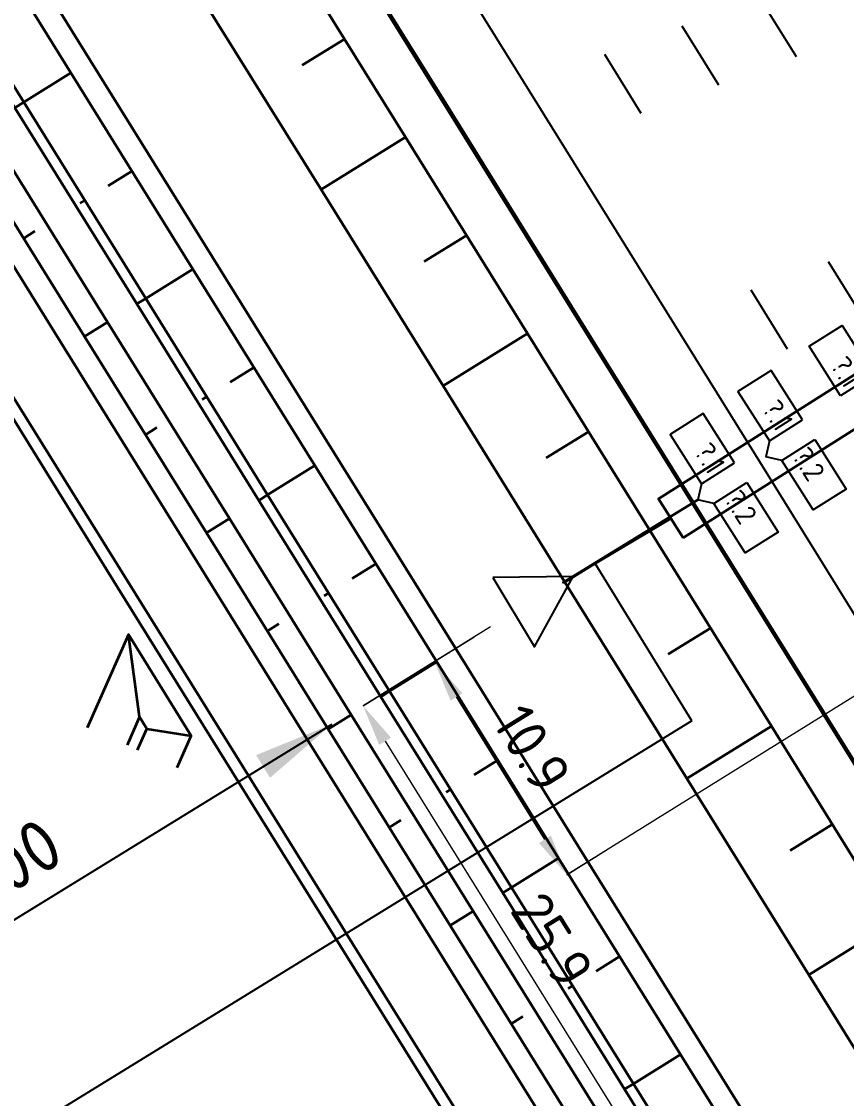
# Model space of a CAD drawing. Header units: metres. Extents: x 134219 to 139178, y 438661 to 444352.
# Drawn here: x 136501.55 to 136537.23, y 441339.25 to 441385.85 of the extents above; entities that cross this region are included whole.
import ezdxf
from ezdxf.enums import TextEntityAlignment as Align

# ---------------------------------------------------------------- set-up
doc = ezdxf.new("R2010")
doc.units = ezdxf.units.M
doc.linetypes.add('13strp', pattern=[4, 1, -3])
doc.linetypes.add('39strp', pattern=[12, 3, -9])
doc.layers.get('DEFPOINTS').update_dxf_attribs({"color": 193})
for name, color, linetype, lineweight in [('N-WE-AM-KILOMETRERING-S', 7, 'Continuous', 25), ('N-WE-KL-ET_LS_OV_KABEL-G', 10, 'KL-LS-OV-N', 35), ('N-WE-KL-ET_LS_OV_KABEL-M', 7, 'Continuous', 18), ('N-WE-KL-ET_MANTELBUIS-G', 10, 'Continuous', 35), ('N-WE-KL-MONITORING-T18', 1, 'Continuous', 25), ('N-WE-VW-VS-S', 160, 'Continuous', 25), ('N-WE-VW-VS-T18', 10, 'Continuous', 18), ('N-WE-VW-VS-T25', 7, 'Continuous', 25), ('N-WE-VW-VS_DRAAGCONSTRUCTIE-T18', 1, 'Continuous', 18), ('N-WE-VW-VS_DRAAGCONSTRUCTIE-T25', 7, 'Continuous', 25), ('Utd-ondergr-nw', 8, '13strp', 35), ('X-XX-AL-AANPIJLING-G', 7, 'Continuous', 18), ('X-XX-AL-AANPIJLING-S', 7, 'Continuous', 25)]:
    doc.layers.add(name, color=color, linetype=linetype, lineweight=lineweight)
doc.layers.add('N-WE-KL-MONITORING-T25', color=2, linetype='Continuous')
doc.layers.add('Utd-weg-nw', color=8, linetype='Continuous')
doc.styles.add('ISO18', font='NLCS-ISO.ttf')
doc.styles.add('ISO25', font='NLCS-ISO.ttf')
doc.styles.add('NLCS-ISO', font='NLCS-ISO.ttf')
doc.styles.add('NLCS_18', font='NLCS-ISO.ttf', dxfattribs={"height": 1.8})
doc.linetypes.add('KL-LS-OV-N', pattern='A,4,-1,[103,NLCS.SHX,S=0.75,R=0,X=0,Y=0],-1,4,-1.5,["0V",Standard,S=1,R=0,X=0,Y=-0.5],-3', length=14.5)
doc.dimstyles.new('NLCS_t18_pijl_Dimension_l3_h1', dxfattribs={"dimtxt": 1.8, "dimasz": 1.8, "dimexe": 2, "dimexo": 2, "dimgap": 0.7, "dimtad": 1, "dimdec": 1, "dimzin": 0, "dimdsep": 46, "dimtxsty": 'NLCS_18', "dimcen": 2.5, "dimdle": 2, "dimclrd": 256, "dimclre": 256, "dimclrt": 256, "dimadec": 1, "dimazin": 0, "dimtfac": 1, "dimtdec": 1, "dimtofl": 0, "dimtmove": 1, "dimatfit": 0, "dimfxl": 0, "dimtolj": 1, "dimtzin": 0, "dimlwd": 18, "dimlwe": 18, "dimarcsym": 0})
doc.dimstyles.new('UTD', dxfattribs={"dimtxt": 1.8, "dimasz": 1.8, "dimexe": 0, "dimexo": 0, "dimgap": 0.5, "dimtad": 1, "dimdec": 1, "dimzin": 1, "dimdsep": 46, "dimtxsty": 'ISO18', "dimcen": 2.5, "dimclrd": 256, "dimclre": 256, "dimclrt": 1, "dimadec": 0, "dimazin": 0, "dimtfac": 1, "dimtdec": 1, "dimtmove": 0, "dimatfit": 3, "dimfxl": 0, "dimlwd": -1, "dimlwe": -1, "dimarcsym": 0})

# ---------------------------------------------------------------- blocks, each defined once
blk = doc.blocks.new('SVW-TDI_HULP_DETECTIELUS-SO')
blk.add_line((0.5, 0.5), (0, 0))
at = {"color": 0, "linetype": 'ByBlock'}
blk.add_lwpolyline([(0.5, 2.192), (3.038, 2.192), (3.038, 0.5), (0.5, 0.5)], close=True, dxfattribs=at)
at = {"layer": 'N-WE-VW-VS-T18', "linetype": 'ByBlock', "style": 'NLCS-ISO', "flags": 1}
for tag, p in [('OMSCHRIJVING_LEGENDA', (7.741, -6.192)), ('NABIJ_PORTAAL', (7.741, -9.976)), ('LOCATIE', (7.741, -13.761)), ('RIJSTROKEN', (7.741, -17.545)), ('OVERIGE_OPMERKING(EN)_1', (7.741, -21.33)), ('OVERIGE_OPMERKING(EN)_2', (7.741, -25.114))]:
    blk.add_attdef(tag, p, '', height=1.8, dxfattribs=at)
at = {"layer": 'N-WE-VW-VS-T25', "linetype": 'ByBlock', "style": 'NLCS-ISO'}
blk.add_attdef('LUSNUMMER', text='', height=1.8, dxfattribs=at).set_placement((2.264, 1.346), align=Align.MIDDLE)
blk = doc.blocks.new('SVW-VS_KAST_DS-SO')
blk.add_lwpolyline([(-1.75, -0.99), (1.75, -0.99), (0, 2.01)], close=True)
at = {"layer": 'N-WE-VW-VS_DRAAGCONSTRUCTIE-T18', "linetype": 'ByBlock', "style": 'NLCS-ISO', "flags": 1}
for tag, p in [('OMSCHRIJVING_LEGENDA', (0, -8.431)), ('LEVERANCIER', (0, -12.215)), ('NABIJ_PORTAAL', (0, -16)), ('LOCATIE', (0, -19.784)), ('BPS-CODERING', (0, -23.569)), ('VOEDINGSPUNT', (0, -27.353)), ('GROEPSNUMMER', (0, -31.138)), ('POSITIE_X', (0, -34.922)), ('POSITIE_Y', (0, -38.707)), ('OVERIGE_OPMERKING(EN)_1', (0, -42.491)), ('OVERIGE_OPMERKING(EN)_2', (0, -46.276))]:
    blk.add_attdef(tag, p, '', height=1.8, dxfattribs=at)
at = {"layer": 'N-WE-VW-VS_DRAAGCONSTRUCTIE-T25', "linetype": 'ByBlock', "style": 'NLCS-ISO'}
blk.add_attdef('SOORT_KAST', text='', height=2.5, dxfattribs=at).set_placement((0, 5.269), align=Align.MIDDLE_CENTER)
blk = doc.blocks.new('*D485')
at = {"layer": 'DEFPOINTS', "color": 0, "transparency": 16777216}
for p in [(136516.325, 441356.234), (136529.971, 441334.256), (136529.971, 441334.256)]:
    blk.add_point(p, dxfattribs=at)
at = {"layer": 'N-WE-KL-ET_LS_OV_KABEL-M', "lineweight": 18, "transparency": 16777216}
for p, q in [((136516.325, 441356.234), (136518.024, 441357.289)), ((136529.971, 441334.256), (136531.67, 441335.311))]:
    blk.add_line(p, q, dxfattribs=at)
at = {"layer": 'N-WE-KL-ET_LS_OV_KABEL-M', "linetype": 'Continuous', "lineweight": 18, "transparency": 16777216}
blk.add_line((136517.274, 441354.705), (136529.022, 441335.785), dxfattribs=at)
at = {"layer": 'N-WE-KL-ET_LS_OV_KABEL-M', "transparency": 16777216}
for points in [[(136517.529, 441354.863), (136517.019, 441354.547), (136516.325, 441356.234)], [(136529.276, 441335.943), (136528.767, 441335.627), (136529.971, 441334.256)]]:
    blk.add_solid(points, dxfattribs=at)
at = {"layer": 'N-WE-KL-ET_LS_OV_KABEL-M', "transparency": 16777216, "insert": (136524.507, 441346.089), "char_height": 1.8, "attachment_point": 5, "rotation": 301.8363, "style": 'NLCS_18'}
blk.add_mtext('\\A1;25.9', dxfattribs=at)
blk = doc.blocks.new('*D486')
at = {"layer": 'DEFPOINTS', "color": 0, "transparency": 16777216}
for p in [(136519.413, 441358.152), (136519.413, 441358.152), (136525.138, 441348.931)]:
    blk.add_point(p, dxfattribs=at)
at = {"layer": 'N-WE-KL-ET_LS_OV_KABEL-M', "lineweight": 18, "transparency": 16777216}
for p, q in [((136519.413, 441358.152), (136521.112, 441359.207)), ((136525.138, 441348.931), (136526.838, 441349.986))]:
    blk.add_line(p, q, dxfattribs=at)
at = {"layer": 'N-WE-KL-ET_LS_OV_KABEL-M', "linetype": 'Continuous', "lineweight": 18, "transparency": 16777216}
blk.add_line((136524.189, 441350.46), (136520.363, 441356.623), dxfattribs=at)
at = {"layer": 'N-WE-KL-ET_LS_OV_KABEL-M', "transparency": 16777216}
for points in [[(136520.618, 441356.781), (136520.108, 441356.464), (136519.413, 441358.152)], [(136524.444, 441350.619), (136523.934, 441350.302), (136525.138, 441348.931)]]:
    blk.add_solid(points, dxfattribs=at)
at = {"layer": 'N-WE-KL-ET_LS_OV_KABEL-M', "transparency": 16777216, "insert": (136523.635, 441354.385), "char_height": 1.8, "attachment_point": 5, "rotation": 301.8363, "style": 'NLCS_18'}
blk.add_mtext('\\A1;10.9', dxfattribs=at)
blk = doc.blocks.new('SAL-AM_KILOMETRERING-SO')
blk.add_lwpolyline([(-37, 0), (-28, 0), (-10, 0)])
at = {"style": 'ISO25'}
blk.add_text('KM', height=2.25, dxfattribs=at).set_placement((-36, 1))
blk.add_attdef('KM', (-31, 1), '', height=2.25, dxfattribs=at)

msp = doc.modelspace()

# ---------------------------------------------------------------- linework, layer by layer
at = {"layer": 'N-WE-KL-ET_LS_OV_KABEL-G', "flags": 128}
msp.add_lwpolyline([(136529.637, 441364.351), (136524.971, 441361.573), (136530.805, 441365.151)], dxfattribs=at)
at = {"layer": 'N-WE-KL-ET_LS_OV_KABEL-M'}
for points in [[(136553.273, 441366.4), (136525.138, 441348.931)], [(136521.836, 441359.656), (136516.325, 441356.234)]]:
    msp.add_lwpolyline(points, dxfattribs=at)
at = {"layer": 'N-WE-KL-ET_MANTELBUIS-G', "flags": 128}
msp.add_lwpolyline([(136530.172, 441363.507), (136550.086, 441376.123), (136549.016, 441377.813), (136529.101, 441365.196)], close=True, dxfattribs=at)
at = {"layer": 'Utd-ondergr-nw', "linetype": 'Continuous', "flags": 128}
for points in [[(136451.781, 441469.108), (136457.056, 441460.612), (136462.331, 441452.117), (136467.606, 441443.621), (136472.881, 441435.126), (136478.156, 441426.63), (136483.431, 441418.134), (136488.706, 441409.639), (136493.981, 441401.143), (136499.256, 441392.648), (136504.531, 441384.152), (136509.806, 441375.656), (136515.081, 441367.161), (136520.356, 441358.665), (136525.631, 441350.17), (136530.906, 441341.674), (136536.18, 441333.179)], [(136450.932, 441468.58), (136456.207, 441460.085), (136461.482, 441451.589), (136466.757, 441443.094), (136472.032, 441434.598), (136477.307, 441426.103), (136482.582, 441417.607), (136487.856, 441409.111), (136493.131, 441400.616), (136498.406, 441392.12), (136503.681, 441383.625), (136508.956, 441375.129), (136514.231, 441366.633), (136519.506, 441358.138), (136524.781, 441349.642), (136530.056, 441341.147), (136535.331, 441332.651)], [(136448.893, 441467.314), (136454.168, 441458.819), (136459.443, 441450.323), (136464.718, 441441.828), (136469.993, 441433.332), (136475.268, 441424.837), (136480.543, 441416.341), (136485.818, 441407.845), (136491.092, 441399.35), (136496.367, 441390.854), (136501.642, 441382.359), (136506.917, 441373.863), (136512.192, 441365.367), (136517.467, 441356.872), (136522.742, 441348.376), (136528.017, 441339.881), (136533.292, 441331.385)], [(136448.511, 441467.077), (136453.786, 441458.582), (136459.061, 441450.086), (136464.336, 441441.59), (136469.61, 441433.095), (136474.885, 441424.599), (136480.16, 441416.104), (136485.435, 441407.608), (136490.71, 441399.112), (136495.985, 441390.617), (136501.26, 441382.121), (136506.535, 441373.626), (136511.81, 441365.13), (136517.085, 441356.634), (136522.36, 441348.139), (136527.635, 441339.643), (136532.91, 441331.148)], [(136467.26, 441466.948), (136472.535, 441458.452), (136477.81, 441449.956), (136483.085, 441441.461), (136488.359, 441432.965), (136493.634, 441424.47), (136498.909, 441415.974), (136504.184, 441407.478), (136509.459, 441398.983), (136514.734, 441390.487), (136520.009, 441381.992), (136525.284, 441373.496), (136530.559, 441365.001), (136535.834, 441356.505), (136541.109, 441348.009), (136546.384, 441339.514), (136551.659, 441331.018)], [(136467.319, 441466.985), (136472.594, 441458.489), (136477.869, 441449.993), (136483.144, 441441.498), (136488.419, 441433.002), (136493.694, 441424.507), (136498.969, 441416.011), (136504.244, 441407.515), (136509.519, 441399.02), (136514.794, 441390.524), (136520.069, 441382.029), (136525.343, 441373.533), (136530.618, 441365.037), (136535.893, 441356.542), (136541.168, 441348.046), (136546.443, 441339.551), (136551.718, 441331.055)], [(136447.236, 441466.286), (136452.511, 441457.79), (136457.786, 441449.295), (136463.061, 441440.799), (136468.336, 441432.304), (136473.611, 441423.808), (136478.886, 441415.312), (136484.161, 441406.817), (136489.436, 441398.321), (136494.711, 441389.826), (136499.986, 441381.33), (136505.261, 441372.834), (136510.536, 441364.339), (136515.811, 441355.843), (136521.085, 441347.348), (136526.36, 441338.852), (136531.635, 441330.356), (136536.91, 441321.861), (136542.185, 441313.365), (136547.46, 441304.87), (136552.735, 441296.374), (136558.01, 441287.878), (136563.285, 441279.383), (136568.56, 441270.887)], [(136446.242, 441465.669), (136451.517, 441457.173), (136456.792, 441448.678), (136462.067, 441440.182), (136467.342, 441431.686), (136472.617, 441423.191), (136477.892, 441414.695), (136483.167, 441406.2), (136488.442, 441397.704), (136493.717, 441389.208), (136498.992, 441380.713), (136504.267, 441372.217), (136509.542, 441363.722), (136514.817, 441355.226), (136520.092, 441346.73), (136525.366, 441338.235), (136530.641, 441329.739), (136535.916, 441321.244), (136541.191, 441312.748), (136546.466, 441304.253), (136551.741, 441295.757), (136557.016, 441287.261), (136562.291, 441278.766), (136567.566, 441270.27)], [(136465.408, 441465.798), (136470.683, 441457.302), (136475.958, 441448.806), (136481.232, 441440.311), (136486.507, 441431.815), (136491.782, 441423.32), (136497.057, 441414.824), (136502.332, 441406.329), (136507.607, 441397.833), (136512.882, 441389.337), (136518.157, 441380.842), (136523.432, 441372.346), (136528.707, 441363.851), (136533.982, 441355.355), (136539.257, 441346.859), (136544.532, 441338.364), (136549.807, 441329.868), (136555.082, 441321.373), (136560.356, 441312.877), (136565.631, 441304.381), (136570.906, 441295.886), (136576.181, 441287.39), (136581.456, 441278.895), (136586.731, 441270.399)], [(136445.393, 441465.141), (136450.668, 441456.646), (136455.943, 441448.15), (136461.218, 441439.654), (136466.493, 441431.159), (136471.768, 441422.663), (136477.042, 441414.168), (136482.317, 441405.672), (136487.592, 441397.177), (136492.867, 441388.681), (136498.142, 441380.185), (136503.417, 441371.69), (136508.692, 441363.194), (136513.967, 441354.699), (136519.242, 441346.203), (136524.517, 441337.707), (136529.792, 441329.212), (136535.067, 441320.716), (136540.342, 441312.221), (136545.617, 441303.725), (136550.892, 441295.229), (136556.167, 441286.734), (136561.441, 441278.238), (136566.716, 441269.743)], [(136442.844, 441463.559), (136448.119, 441455.063), (136453.394, 441446.568), (136458.669, 441438.072), (136463.944, 441429.576), (136469.219, 441421.081), (136474.494, 441412.585), (136479.769, 441404.09), (136485.044, 441395.594), (136490.319, 441387.098), (136495.594, 441378.603), (136500.868, 441370.107), (136506.143, 441361.612), (136511.418, 441353.116), (136516.693, 441344.62), (136521.968, 441336.125), (136527.243, 441327.629), (136532.518, 441319.134), (136537.793, 441310.638), (136543.068, 441302.143), (136548.343, 441293.647), (136553.618, 441285.151), (136558.893, 441276.656), (136564.168, 441268.16)], [(136461.755, 441463.529), (136467.029, 441455.034), (136472.304, 441446.538), (136477.579, 441438.043), (136482.854, 441429.547), (136488.129, 441421.051), (136493.404, 441412.556), (136498.679, 441404.06), (136503.954, 441395.565), (136509.229, 441387.069), (136514.504, 441378.574), (136519.779, 441370.078), (136525.054, 441361.582), (136530.329, 441353.087), (136535.604, 441344.591), (136540.879, 441336.096), (136546.154, 441327.6), (136551.428, 441319.104), (136556.703, 441310.609), (136561.978, 441302.113), (136567.253, 441293.618), (136572.528, 441285.122), (136577.803, 441276.626), (136583.078, 441268.131)], [(136442.419, 441463.295), (136447.694, 441454.799), (136452.969, 441446.304), (136458.244, 441437.808), (136463.519, 441429.313), (136468.794, 441420.817), (136474.069, 441412.321), (136479.344, 441403.826), (136484.619, 441395.33), (136489.894, 441386.835), (136495.169, 441378.339), (136500.444, 441369.844), (136505.719, 441361.348), (136510.994, 441352.852), (136516.269, 441344.357), (136521.543, 441335.861), (136526.818, 441327.366), (136532.093, 441318.87), (136537.368, 441310.374), (136542.643, 441301.879), (136547.918, 441293.383), (136553.193, 441284.888), (136558.468, 441276.392), (136563.743, 441267.896)], [(136513.693, 441383.955), (136515.52, 441385.09)], [(136501.642, 441382.359), (136503.681, 441383.625)], [(136501.26, 441382.121), (136501.642, 441382.359)], [(136514.504, 441378.574), (136518.157, 441380.842)], [(136505.299, 441378.744), (136506.319, 441379.377)], [(136504.089, 441377.992), (136504.28, 441378.111)], [(136502.126, 441376.774), (136501.629, 441376.465)], [(136518.968, 441375.46), (136520.794, 441376.594)], [(136506.917, 441373.863), (136508.956, 441375.129)], [(136506.535, 441373.626), (136506.917, 441373.863)], [(136505.261, 441372.834), (136504.267, 441372.217)], [(136519.779, 441370.078), (136523.432, 441372.346)], [(136510.574, 441370.248), (136511.594, 441370.881)], [(136509.364, 441369.497), (136509.555, 441369.615)], [(136507.401, 441368.278), (136506.904, 441367.969)], [(136524.243, 441366.964), (136526.069, 441368.098)], [(136512.192, 441365.367), (136514.231, 441366.633)], [(136511.81, 441365.13), (136512.192, 441365.367)], [(136510.536, 441364.339), (136509.542, 441363.722)], [(136525.054, 441361.582), (136528.707, 441363.851)], [(136515.849, 441361.753), (136516.869, 441362.386)], [(136514.639, 441361.001), (136514.83, 441361.12)], [(136512.676, 441359.782), (136512.179, 441359.474)], [(136529.518, 441358.469), (136531.344, 441359.603)], [(136517.467, 441356.872), (136519.506, 441358.138)], [(136517.085, 441356.634), (136517.467, 441356.872)], [(136515.811, 441355.843), (136514.817, 441355.226)], [(136530.329, 441353.087), (136533.982, 441355.355)], [(136521.124, 441353.257), (136522.144, 441353.89)], [(136519.913, 441352.505), (136520.105, 441352.624)], [(136517.951, 441351.287), (136517.454, 441350.978)], [(136534.793, 441349.973), (136536.619, 441351.107)], [(136522.742, 441348.376), (136524.781, 441349.642)], [(136522.36, 441348.139), (136522.742, 441348.376)], [(136521.085, 441347.348), (136520.092, 441346.73)], [(136535.604, 441344.591), (136539.257, 441346.859)], [(136526.399, 441344.761), (136527.418, 441345.394)], [(136525.188, 441344.01), (136525.38, 441344.128)], [(136523.226, 441342.791), (136522.729, 441342.483)], [(136528.017, 441339.881), (136530.056, 441341.147)], [(136527.635, 441339.643), (136528.017, 441339.881)]]:
    msp.add_lwpolyline(points, dxfattribs=at)
at = {"layer": 'Utd-ondergr-nw', "linetype": 'Continuous'}
for points in [[(136508.286, 441353.571), (136508.891, 441354.94), (136506.17, 441359.321), (136504.39, 441355.292)], [(136506.652, 441355.759), (136506.17, 441359.321)], [(136506.567, 441354.33), (136506.971, 441355.245), (136506.652, 441355.759), (136506.11, 441354.532)], [(136506.971, 441355.245), (136508.891, 441354.94)]]:
    msp.add_lwpolyline(points, dxfattribs=at)
at = {"layer": 'Utd-weg-nw', "linetype": '39strp', "flags": 128}
for points in [[(136109.368, 442069.932), (136109.925, 442069.034), (136115.2, 442060.539), (136120.475, 442052.043), (136125.75, 442043.548), (136131.025, 442035.052), (136136.3, 442026.556), (136141.575, 442018.061), (136146.85, 442009.565), (136152.125, 442001.07), (136157.399, 441992.574), (136162.674, 441984.078), (136167.949, 441975.583), (136173.224, 441967.087), (136178.499, 441958.592), (136183.774, 441950.096), (136189.049, 441941.601), (136194.324, 441933.105), (136199.599, 441924.609), (136204.874, 441916.114), (136210.149, 441907.618), (136215.424, 441899.123), (136220.699, 441890.627), (136225.974, 441882.131), (136231.249, 441873.636), (136236.524, 441865.14), (136241.798, 441856.645), (136247.073, 441848.149), (136252.348, 441839.653), (136257.623, 441831.158), (136262.898, 441822.662), (136268.173, 441814.167), (136273.448, 441805.671), (136278.723, 441797.176), (136283.998, 441788.68), (136289.273, 441780.184), (136294.548, 441771.689), (136299.823, 441763.193), (136305.098, 441754.698), (136310.373, 441746.202), (136315.648, 441737.706), (136320.922, 441729.211), (136326.197, 441720.715), (136331.472, 441712.22), (136336.747, 441703.724), (136342.022, 441695.228), (136347.297, 441686.733), (136352.572, 441678.237), (136357.847, 441669.742), (136363.122, 441661.246), (136368.397, 441652.75), (136373.672, 441644.255), (136378.947, 441635.759), (136384.222, 441627.264), (136389.497, 441618.768), (136394.772, 441610.273), (136400.046, 441601.777), (136405.321, 441593.281), (136410.596, 441584.786), (136415.871, 441576.29), (136421.146, 441567.795), (136426.421, 441559.299), (136431.696, 441550.803), (136436.971, 441542.308), (136442.246, 441533.812), (136447.521, 441525.317), (136452.796, 441516.821), (136458.071, 441508.325), (136463.346, 441499.83), (136468.621, 441491.334), (136473.896, 441482.839), (136479.171, 441474.343), (136484.445, 441465.847), (136489.72, 441457.352), (136494.995, 441448.856), (136500.27, 441440.361), (136505.545, 441431.865), (136510.82, 441423.37), (136516.095, 441414.874), (136521.37, 441406.378), (136526.645, 441397.883), (136531.92, 441389.387), (136537.195, 441380.892), (136542.47, 441372.396), (136547.745, 441363.9), (136553.02, 441355.405), (136558.295, 441346.909), (136563.569, 441338.414), (136568.844, 441329.918), (136574.119, 441321.422), (136579.394, 441312.927), (136584.669, 441304.431), (136589.944, 441295.936), (136595.219, 441287.44), (136600.494, 441278.944), (136605.769, 441270.449), (136611.044, 441261.953), (136616.319, 441253.458), (136621.594, 441244.962), (136626.869, 441236.467), (136632.144, 441227.971), (136637.419, 441219.475), (136642.694, 441210.98), (136647.968, 441202.484), (136653.243, 441193.989), (136658.518, 441185.493), (136663.793, 441176.997), (136669.068, 441168.502), (136674.343, 441160.006), (136679.618, 441151.511), (136684.893, 441143.015), (136690.168, 441134.519), (136695.443, 441126.024), (136700.718, 441117.528), (136705.993, 441109.033), (136711.268, 441100.537), (136716.543, 441092.041), (136721.818, 441083.546), (136726.267, 441076.38), (136727.093, 441075.05), (136732.37, 441066.553), (136737.653, 441058.055), (136742.945, 441049.559), (136748.25, 441041.066), (136753.571, 441032.578), (136758.912, 441024.098), (136764.276, 441015.629), (136769.666, 441007.171), (136775.085, 440998.728), (136780.537, 440990.302), (136786.026, 440981.895), (136791.554, 440973.509), (136797.125, 440965.147), (136802.742, 440956.811), (136805.569, 440952.654), (136808.409, 440948.504), (136814.127, 440940.229), (136817.066, 440936.02), (136819.901, 440931.988), (136825.73, 440923.785), (136831.614, 440915.621), (136837.552, 440907.497), (136843.543, 440899.412), (136849.589, 440891.367), (136855.688, 440883.363), (136861.84, 440875.4), (136868.045, 440867.478), (136874.303, 440859.598), (136880.614, 440851.759), (136886.976, 440843.963), (136893.39, 440836.209), (136899.856, 440828.498), (136906.373, 440820.831), (136912.941, 440813.207), (136919.56, 440805.627), (136926.229, 440798.091), (136932.948, 440790.6), (136939.717, 440783.154), (136941.326, 440781.399), (136946.535, 440775.754), (136953.397, 440768.4), (136960.3, 440761.089), (136967.241, 440753.82), (136974.217, 440746.59), (136981.224, 440739.396), (136988.26, 440732.235), (136995.322, 440725.104), (137002.407, 440718.002), (137009.511, 440710.924), (137016.632, 440703.869), (137023.767, 440696.834), (137030.913, 440689.815), (137038.068, 440682.81), (137045.227, 440675.815), (137046.66, 440674.418), (137052.39, 440668.829), (137058.859, 440662.524), (137059.552, 440661.848), (137066.714, 440654.869), (137073.875, 440647.889), (137081.037, 440640.91), (137088.198, 440633.93), (137095.359, 440626.951), (137100.373, 440622.065), (137102.521, 440619.971), (137109.682, 440612.992), (137116.844, 440606.012), (137124.005, 440599.033), (137131.167, 440592.053), (137138.328, 440585.074), (137145.49, 440578.094), (137152.651, 440571.115), (137159.813, 440564.135), (137166.974, 440557.156), (137174.136, 440550.177), (137181.297, 440543.197), (137188.459, 440536.218), (137195.62, 440529.238), (137202.782, 440522.259), (137209.943, 440515.279), (137217.105, 440508.3), (137224.266, 440501.32), (137231.428, 440494.341), (137238.589, 440487.361), (137245.751, 440480.382), (137252.912, 440473.402), (137260.074, 440466.423), (137267.235, 440459.443), (137274.396, 440452.464), (137281.558, 440445.484), (137288.719, 440438.505), (137295.881, 440431.525), (137303.042, 440424.546), (137310.204, 440417.566), (137317.365, 440410.587), (137324.527, 440403.607), (137331.688, 440396.628), (137338.85, 440389.648), (137340.475, 440388.064), (137346.011, 440382.669), (137353.173, 440375.689), (137360.334, 440368.71), (137367.496, 440361.73), (137374.657, 440354.751), (137381.819, 440347.771), (137388.98, 440340.792), (137396.142, 440333.812), (137403.303, 440326.833), (137410.465, 440319.854), (137417.626, 440312.874), (137424.788, 440305.895), (137431.949, 440298.915), (137439.111, 440291.936), (137446.272, 440284.956), (137453.433, 440277.977), (137460.595, 440270.997), (137467.756, 440264.018), (137474.918, 440257.038), (137482.079, 440250.059), (137489.241, 440243.079), (137496.402, 440236.1), (137503.564, 440229.12), (137510.725, 440222.141), (137517.887, 440215.161), (137525.048, 440208.182), (137532.21, 440201.202), (137539.371, 440194.223), (137546.533, 440187.243), (137550.758, 440183.125), (137553.694, 440180.264), (137560.856, 440173.284), (137568.017, 440166.305), (137575.179, 440159.325), (137582.34, 440152.346), (137589.502, 440145.366), (137596.663, 440138.387), (137603.825, 440131.407), (137610.986, 440124.428), (137618.148, 440117.448), (137625.309, 440110.469), (137632.47, 440103.49), (137639.632, 440096.51), (137646.793, 440089.531), (137653.955, 440082.551), (137661.116, 440075.572), (137668.278, 440068.592), (137675.439, 440061.613), (137682.601, 440054.633), (137689.762, 440047.654), (137696.924, 440040.674), (137697.497, 440040.116), (137704.085, 440033.695), (137711.247, 440026.715), (137718.408, 440019.736), (137725.57, 440012.756), (137732.731, 440005.777), (137739.893, 439998.797), (137747.054, 439991.818), (137754.216, 439984.838), (137761.377, 439977.859), (137768.539, 439970.879), (137775.7, 439963.9), (137782.862, 439956.92), (137790.023, 439949.941), (137797.185, 439942.961), (137804.346, 439935.982), (137811.507, 439929.002), (137818.669, 439922.023), (137825.83, 439915.043), (137832.992, 439908.064), (137840.153, 439901.084), (137847.315, 439894.105), (137854.476, 439887.125), (137861.638, 439880.146), (137868.799, 439873.167), (137875.961, 439866.187)], [(136106.01, 442068.704), (136106.952, 442067.188), (136112.227, 442058.693), (136117.501, 442050.197), (136122.776, 442041.701), (136128.051, 442033.206), (136133.326, 442024.71), (136138.601, 442016.215), (136143.876, 442007.719), (136149.151, 441999.223), (136154.426, 441990.728), (136159.701, 441982.232), (136164.976, 441973.737), (136170.251, 441965.241), (136175.526, 441956.745), (136180.801, 441948.25), (136186.076, 441939.754), (136191.351, 441931.259), (136196.625, 441922.763), (136201.9, 441914.268), (136207.175, 441905.772), (136212.45, 441897.276), (136217.725, 441888.781), (136223, 441880.285), (136228.275, 441871.79), (136233.55, 441863.294), (136238.825, 441854.798), (136244.1, 441846.303), (136249.375, 441837.807), (136254.65, 441829.312), (136259.925, 441820.816), (136265.2, 441812.32), (136270.475, 441803.825), (136275.75, 441795.329), (136281.024, 441786.834), (136286.299, 441778.338), (136291.574, 441769.843), (136296.849, 441761.347), (136302.124, 441752.851), (136307.399, 441744.356), (136312.674, 441735.86), (136317.949, 441727.365), (136323.224, 441718.869), (136328.499, 441710.373), (136333.774, 441701.878), (136339.049, 441693.382), (136344.324, 441684.887), (136349.599, 441676.391), (136354.874, 441667.895), (136360.148, 441659.4), (136365.423, 441650.904), (136370.698, 441642.409), (136375.973, 441633.913), (136381.248, 441625.417), (136386.523, 441616.922), (136391.798, 441608.426), (136397.073, 441599.931), (136402.348, 441591.435), (136407.623, 441582.94), (136412.898, 441574.444), (136418.173, 441565.948), (136423.448, 441557.453), (136428.723, 441548.957), (136433.998, 441540.462), (136439.273, 441531.966), (136444.547, 441523.47), (136449.822, 441514.975), (136455.097, 441506.479), (136460.372, 441497.984), (136465.647, 441489.488), (136470.922, 441480.992), (136476.197, 441472.497), (136481.472, 441464.001), (136486.747, 441455.506), (136492.022, 441447.01), (136497.297, 441438.514), (136502.572, 441430.019), (136507.847, 441421.523), (136513.122, 441413.028), (136518.397, 441404.532), (136523.671, 441396.037), (136528.946, 441387.541), (136534.221, 441379.045), (136539.496, 441370.55), (136544.771, 441362.054), (136550.046, 441353.559), (136555.321, 441345.063), (136560.596, 441336.567), (136565.871, 441328.072), (136571.146, 441319.576), (136576.421, 441311.081), (136581.696, 441302.585), (136586.971, 441294.089), (136592.246, 441285.594), (136597.521, 441277.098), (136602.796, 441268.603), (136608.07, 441260.107), (136613.345, 441251.611), (136618.62, 441243.116), (136623.895, 441234.62), (136629.17, 441226.125), (136634.445, 441217.629), (136639.72, 441209.134), (136644.995, 441200.638), (136650.27, 441192.142), (136655.545, 441183.647), (136660.82, 441175.151), (136666.095, 441166.656), (136671.37, 441158.16), (136676.645, 441149.664), (136681.92, 441141.169), (136687.194, 441132.673), (136692.469, 441124.178), (136697.744, 441115.682), (136703.019, 441107.186), (136708.294, 441098.691), (136713.569, 441090.195), (136718.844, 441081.7), (136723.294, 441074.533), (136724.119, 441073.204), (136729.397, 441064.706), (136734.681, 441056.206), (136739.975, 441047.706), (136745.283, 441039.209), (136750.608, 441030.716), (136755.953, 441022.23), (136761.321, 441013.752), (136766.717, 441005.286), (136772.143, 440996.832), (136777.603, 440988.395), (136783.1, 440979.975), (136788.637, 440971.576), (136794.218, 440963.199), (136799.845, 440954.847), (136802.678, 440950.682), (136805.523, 440946.524), (136811.254, 440938.23), (136814.2, 440934.011), (136817.042, 440929.97), (136822.884, 440921.748), (136828.781, 440913.565), (136834.733, 440905.422), (136840.738, 440897.319), (136846.798, 440889.255), (136852.911, 440881.233), (136859.078, 440873.251), (136865.297, 440865.311), (136871.57, 440857.412), (136877.895, 440849.555), (136884.272, 440841.741), (136890.701, 440833.969), (136897.182, 440826.24), (136903.714, 440818.555), (136910.297, 440810.913), (136916.931, 440803.316), (136923.616, 440795.763), (136930.351, 440788.254), (136937.135, 440780.791), (136938.747, 440779.032), (136943.969, 440773.374), (136950.845, 440766.004), (136957.762, 440758.679), (136964.716, 440751.397), (136971.704, 440744.154), (136978.723, 440736.948), (136985.769, 440729.777), (136992.84, 440722.637), (136999.933, 440715.526), (137007.044, 440708.441), (137014.172, 440701.38), (137021.312, 440694.339), (137028.463, 440687.316), (137035.621, 440680.307), (137042.783, 440673.311), (137044.215, 440671.913), (137049.947, 440666.323), (137056.416, 440660.017), (137057.109, 440659.342), (137064.271, 440652.362), (137071.432, 440645.383), (137078.594, 440638.403), (137085.755, 440631.424), (137092.917, 440624.444), (137097.93, 440619.559), (137100.078, 440617.465), (137107.24, 440610.485), (137114.401, 440603.506), (137121.563, 440596.526), (137128.724, 440589.547), (137135.886, 440582.567), (137143.047, 440575.588), (137150.209, 440568.608), (137157.37, 440561.629), (137164.531, 440554.649), (137171.693, 440547.67), (137178.854, 440540.691), (137186.016, 440533.711), (137193.177, 440526.732), (137200.339, 440519.752), (137207.5, 440512.773), (137214.662, 440505.793), (137221.823, 440498.814), (137228.985, 440491.834), (137236.146, 440484.855), (137243.308, 440477.875), (137250.469, 440470.896), (137257.631, 440463.916), (137264.792, 440456.937), (137271.954, 440449.957), (137279.115, 440442.978), (137286.277, 440435.998), (137293.438, 440429.019), (137300.6, 440422.039), (137307.761, 440415.06), (137314.923, 440408.08), (137322.084, 440401.101), (137329.246, 440394.121), (137336.407, 440387.142), (137338.033, 440385.558), (137343.568, 440380.162), (137350.73, 440373.183), (137357.891, 440366.203), (137365.053, 440359.224), (137372.214, 440352.244), (137379.376, 440345.265), (137386.537, 440338.285), (137393.699, 440331.306), (137400.86, 440324.326), (137408.022, 440317.347), (137415.183, 440310.368), (137422.345, 440303.388), (137429.506, 440296.409), (137436.668, 440289.429), (137443.829, 440282.45), (137450.991, 440275.47), (137458.152, 440268.491), (137465.314, 440261.511), (137472.475, 440254.532), (137479.637, 440247.552), (137486.798, 440240.573), (137493.96, 440233.593), (137501.121, 440226.614), (137508.283, 440219.634), (137515.444, 440212.655), (137522.605, 440205.675), (137529.767, 440198.696), (137536.928, 440191.716), (137544.09, 440184.737), (137548.315, 440180.619), (137551.251, 440177.757), (137558.413, 440170.778), (137565.574, 440163.798), (137572.736, 440156.819), (137579.897, 440149.839), (137587.059, 440142.86), (137594.22, 440135.88), (137601.382, 440128.901), (137608.543, 440121.921), (137615.705, 440114.942), (137622.866, 440107.962), (137630.028, 440100.983), (137637.189, 440094.004), (137644.351, 440087.024), (137651.512, 440080.045), (137658.674, 440073.065), (137665.835, 440066.086), (137672.997, 440059.106), (137680.158, 440052.127), (137687.32, 440045.147), (137694.481, 440038.168), (137695.054, 440037.609), (137701.642, 440031.188), (137708.804, 440024.209), (137715.965, 440017.229), (137723.127, 440010.25), (137730.288, 440003.27), (137737.45, 439996.291), (137744.611, 439989.311), (137751.773, 439982.332), (137758.934, 439975.352), (137766.096, 439968.373), (137773.257, 439961.393), (137780.419, 439954.414), (137787.58, 439947.434), (137794.742, 439940.455), (137801.903, 439933.475), (137809.065, 439926.496), (137816.226, 439919.516), (137823.388, 439912.537), (137830.549, 439905.557), (137837.711, 439898.578), (137844.872, 439891.598), (137852.034, 439884.619), (137859.195, 439877.639), (137866.357, 439870.66), (137873.518, 439863.681)], [(136102.653, 442067.476), (136103.978, 442065.342), (136109.253, 442056.846), (136114.528, 442048.351), (136119.803, 442039.855), (136125.078, 442031.36), (136130.353, 442022.864), (136135.628, 442014.368), (136140.903, 442005.873), (136146.178, 441997.377), (136151.453, 441988.882), (136156.727, 441980.386), (136162.002, 441971.89), (136167.277, 441963.395), (136172.552, 441954.899), (136177.827, 441946.404), (136183.102, 441937.908), (136188.377, 441929.412), (136193.652, 441920.917), (136198.927, 441912.421), (136204.202, 441903.926), (136209.477, 441895.43), (136214.752, 441886.935), (136220.027, 441878.439), (136225.302, 441869.943), (136230.577, 441861.448), (136235.852, 441852.952), (136241.126, 441844.457), (136246.401, 441835.961), (136251.676, 441827.465), (136256.951, 441818.97), (136262.226, 441810.474), (136267.501, 441801.979), (136272.776, 441793.483), (136278.051, 441784.987), (136283.326, 441776.492), (136288.601, 441767.996), (136293.876, 441759.501), (136299.151, 441751.005), (136304.426, 441742.51), (136309.701, 441734.014), (136314.976, 441725.518), (136320.25, 441717.023), (136325.525, 441708.527), (136330.8, 441700.032), (136336.075, 441691.536), (136341.35, 441683.04), (136346.625, 441674.545), (136351.9, 441666.049), (136357.175, 441657.554), (136362.45, 441649.058), (136367.725, 441640.562), (136373, 441632.067), (136378.275, 441623.571), (136383.55, 441615.076), (136388.825, 441606.58), (136394.1, 441598.084), (136399.375, 441589.589), (136404.649, 441581.093), (136409.924, 441572.598), (136415.199, 441564.102), (136420.474, 441555.607), (136425.749, 441547.111), (136431.024, 441538.615), (136436.299, 441530.12), (136441.574, 441521.624), (136446.849, 441513.129), (136452.124, 441504.633), (136457.399, 441496.137), (136462.674, 441487.642), (136467.949, 441479.146), (136473.224, 441470.651), (136478.499, 441462.155), (136483.773, 441453.659), (136489.048, 441445.164), (136494.323, 441436.668), (136499.598, 441428.173), (136504.873, 441419.677), (136510.148, 441411.181), (136515.423, 441402.686), (136520.698, 441394.19), (136525.973, 441385.695), (136531.248, 441377.199), (136536.523, 441368.704), (136541.798, 441360.208), (136547.073, 441351.712), (136552.348, 441343.217), (136557.623, 441334.721), (136562.898, 441326.226), (136568.172, 441317.73), (136573.447, 441309.234), (136578.722, 441300.739), (136583.997, 441292.243), (136589.272, 441283.748), (136594.547, 441275.252), (136599.822, 441266.756), (136605.097, 441258.261), (136610.372, 441249.765), (136615.647, 441241.27), (136620.922, 441232.774), (136626.197, 441224.278), (136631.472, 441215.783), (136636.747, 441207.287), (136642.022, 441198.792), (136647.296, 441190.296), (136652.571, 441181.801), (136657.846, 441173.305), (136663.121, 441164.809), (136668.396, 441156.314), (136673.671, 441147.818), (136678.946, 441139.323), (136684.221, 441130.827), (136689.496, 441122.331), (136694.771, 441113.836), (136700.046, 441105.34), (136705.321, 441096.845), (136710.596, 441088.349), (136715.871, 441079.853), (136720.32, 441072.687), (136721.146, 441071.358), (136726.424, 441062.859), (136731.709, 441054.357), (136737.005, 441045.854), (136742.316, 441037.353), (136747.644, 441028.854), (136752.993, 441020.361), (136758.367, 441011.876), (136763.768, 441003.4), (136769.201, 440994.937), (136774.668, 440986.488), (136780.173, 440978.055), (136785.719, 440969.642), (136791.31, 440961.251), (136796.948, 440952.883), (136799.787, 440948.709), (136802.638, 440944.543), (136808.381, 440936.231), (136811.334, 440932.003), (136814.182, 440927.952), (136820.038, 440919.711), (136825.948, 440911.51), (136831.914, 440903.347), (136837.933, 440895.225), (136844.007, 440887.143), (136850.134, 440879.102), (136856.315, 440871.102), (136862.549, 440863.143), (136868.836, 440855.226), (136875.176, 440847.351), (136881.568, 440839.519), (136888.012, 440831.729), (136894.507, 440823.983), (136901.055, 440816.279), (136907.653, 440808.62), (136914.303, 440801.005), (136921.003, 440793.434), (136927.753, 440785.909), (136934.554, 440778.428), (136936.169, 440776.665), (136941.402, 440770.994), (136948.293, 440763.609), (136955.224, 440756.269), (136962.191, 440748.973), (136969.191, 440741.718), (136976.221, 440734.5), (136983.277, 440727.319), (136990.358, 440720.169), (136997.459, 440713.05), (137004.578, 440705.958), (137011.712, 440698.89), (137018.857, 440691.844), (137026.012, 440684.817), (137033.174, 440677.805), (137040.338, 440670.806), (137041.771, 440669.408), (137047.503, 440663.817), (137053.973, 440657.511), (137054.666, 440656.835), (137061.828, 440649.856), (137068.989, 440642.876), (137076.151, 440635.897), (137083.312, 440628.917), (137090.474, 440621.938), (137095.487, 440617.052), (137097.635, 440614.958), (137104.797, 440607.979), (137111.958, 440600.999), (137119.12, 440594.02), (137126.281, 440587.04), (137133.443, 440580.061), (137140.604, 440573.081), (137147.766, 440566.102), (137154.927, 440559.122), (137162.089, 440552.143), (137169.25, 440545.163), (137176.412, 440538.184), (137183.573, 440531.205), (137190.735, 440524.225), (137197.896, 440517.246), (137205.058, 440510.266), (137212.219, 440503.287), (137219.38, 440496.307), (137226.542, 440489.328), (137233.703, 440482.348), (137240.865, 440475.369), (137248.026, 440468.389), (137255.188, 440461.41), (137262.349, 440454.43), (137269.511, 440447.451), (137276.672, 440440.471), (137283.834, 440433.492), (137290.995, 440426.512), (137298.157, 440419.533), (137305.318, 440412.553), (137312.48, 440405.574), (137319.641, 440398.594), (137326.803, 440391.615), (137333.964, 440384.635), (137335.59, 440383.051), (137341.126, 440377.656), (137348.287, 440370.676), (137355.449, 440363.697), (137362.61, 440356.717), (137369.772, 440349.738), (137376.933, 440342.758), (137384.095, 440335.779), (137391.256, 440328.799), (137398.417, 440321.82), (137405.579, 440314.84), (137412.74, 440307.861), (137419.902, 440300.882), (137427.063, 440293.902), (137434.225, 440286.923), (137441.386, 440279.943), (137448.548, 440272.964), (137455.709, 440265.984), (137462.871, 440259.005), (137470.032, 440252.025), (137477.194, 440245.046), (137484.355, 440238.066), (137491.517, 440231.087), (137498.678, 440224.107), (137505.84, 440217.128), (137513.001, 440210.148), (137520.163, 440203.169), (137527.324, 440196.189), (137534.486, 440189.21), (137541.647, 440182.23), (137545.872, 440178.112), (137548.809, 440175.251), (137555.97, 440168.271), (137563.132, 440161.292), (137570.293, 440154.312), (137577.454, 440147.333), (137584.616, 440140.353), (137591.777, 440133.374), (137598.939, 440126.394), (137606.1, 440119.415), (137613.262, 440112.435), (137620.423, 440105.456), (137627.585, 440098.476), (137634.746, 440091.497), (137641.908, 440084.517), (137649.069, 440077.538), (137656.231, 440070.559), (137663.392, 440063.579), (137670.554, 440056.6), (137677.715, 440049.62), (137684.877, 440042.641), (137692.038, 440035.661), (137692.611, 440035.103), (137699.2, 440028.682), (137706.361, 440021.702), (137713.523, 440014.723), (137720.684, 440007.743), (137727.846, 440000.764), (137735.007, 439993.784), (137742.169, 439986.805), (137749.33, 439979.825), (137756.491, 439972.846), (137763.653, 439965.866), (137770.814, 439958.887), (137777.976, 439951.907), (137785.137, 439944.928), (137792.299, 439937.948), (137799.46, 439930.969), (137806.622, 439923.989), (137813.783, 439917.01), (137820.945, 439910.03), (137828.106, 439903.051), (137835.268, 439896.071), (137842.429, 439889.092), (137849.591, 439882.112), (137856.752, 439875.133), (137863.914, 439868.153), (137871.075, 439861.174)]]:
    msp.add_lwpolyline(points, dxfattribs=at)
at = {"layer": 'Utd-weg-nw', "linetype": 'Continuous', "flags": 128}
msp.add_lwpolyline([(136470.165, 441468.752), (136475.44, 441460.256), (136480.715, 441451.76), (136485.99, 441443.265), (136491.265, 441434.769), (136496.54, 441426.274), (136501.815, 441417.778), (136507.09, 441409.282), (136512.365, 441400.787), (136517.64, 441392.291), (136522.915, 441383.796), (136528.189, 441375.3), (136533.464, 441366.805), (136538.739, 441358.309), (136544.014, 441349.813), (136549.289, 441341.318), (136554.564, 441332.822)], dxfattribs=at)
at = {"layer": 'X-XX-AL-AANPIJLING-S'}
for q in [(136526.359, 441362.39), (136479.666, 441324.281)]:
    msp.add_line((136530.547, 441355.584), q, dxfattribs=at)

# ---------------------------------------------------------------- block references
at = {"layer": 'N-WE-AM-KILOMETRERING-S'}
ref = msp.add_blockref('SAL-AM_KILOMETRERING-SO', (136523.495, 441360.687), dxfattribs=dict(at, rotation=31.60077026023806))
ref.add_attrib('KM', '76.600', (136496.567, 441345.295), dxfattribs={"layer": 'N-WE-KL-MONITORING-T25', "height": 2.25, "rotation": 31.6008, "style": 'ISO25'})
at = {"layer": 'N-WE-VW-VS-S'}
ref = msp.add_blockref('SVW-TDI_HULP_DETECTIELUS-SO', (136539.096, 441370.403, 1.304), dxfattribs=dict(at, rotation=122.3518257599241))
ref.add_attrib('LUSNUMMER', '?.1', dxfattribs={"layer": 'N-WE-KL-MONITORING-T18', "height": 0.9, "rotation": 302.3518, "style": 'ISO18'}).set_placement((136537.215, 441370.691, 1.304), align=Align.MIDDLE_CENTER)
ref = msp.add_blockref('SVW-TDI_HULP_DETECTIELUS-SO', (136533.742, 441367.011, 1.304), dxfattribs=dict(at, xscale=-1, rotation=302.3524798432193))
ref.add_attrib('LUSNUMMER', '?.1', dxfattribs={"layer": 'N-WE-KL-MONITORING-T18', "height": 0.9, "rotation": 302.3525, "style": 'ISO18'}).set_placement((136534.255, 441368.816, 1.304), align=Align.MIDDLE_CENTER)
ref = msp.add_blockref('SVW-TDI_HULP_DETECTIELUS-SO', (136530.805, 441365.151, 1.304), dxfattribs=dict(at, xscale=-1, rotation=302.3524798432193))
ref.add_attrib('LUSNUMMER', '?.1', dxfattribs={"layer": 'N-WE-KL-MONITORING-T18', "height": 0.9, "rotation": 302.3525, "style": 'ISO18'}).set_placement((136531.318, 441366.956, 1.304), align=Align.MIDDLE_CENTER)
ref = msp.add_blockref('SVW-TDI_HULP_DETECTIELUS-SO', (136533.742, 441367.011, 1.304), dxfattribs=dict(at, rotation=302.3524798492317))
ref.add_attrib('LUSNUMMER', '?.2', dxfattribs={"layer": 'N-WE-KL-MONITORING-T18', "height": 0.9, "rotation": 302.3525, "style": 'ISO18'}).set_placement((136535.593, 441366.705, 1.304), align=Align.MIDDLE_CENTER)
ref = msp.add_blockref('SVW-TDI_HULP_DETECTIELUS-SO', (136530.805, 441365.151, 1.304), dxfattribs=dict(at, rotation=302.3524798492317))
ref.add_attrib('LUSNUMMER', '?.2', dxfattribs={"layer": 'N-WE-KL-MONITORING-T18', "height": 0.9, "rotation": 302.3525, "style": 'ISO18'}).set_placement((136532.656, 441364.844, 1.304), align=Align.MIDDLE_CENTER)
at = {"layer": 'N-WE-VW-VS-S', "rotation": 300.8714243199523}
msp.add_blockref('SVW-VS_KAST_DS-SO', (136523.683, 441360.803), dxfattribs=at)

# ---------------------------------------------------------------- dimensions: what is measured, and where the dimension line sits
at = {"layer": 'N-WE-KL-ET_LS_OV_KABEL-M'}
for p1, p2, picture, middle in [((136525.138, 441348.931), (136519.413, 441358.152), '*D486', (136523.635, 441354.385)), ((136516.325, 441356.234), (136529.971, 441334.256), '*D485', (136524.507, 441346.089))]:
    dim = msp.add_aligned_dim(p1=p1, p2=p2, distance=0, dimstyle='NLCS_t18_pijl_Dimension_l3_h1', dxfattribs=at)
    dim.commit()
    dim.dimension.update_dxf_attribs({"geometry": picture, "text_midpoint": middle})

# ---------------------------------------------------------------- leaders
at = {"layer": 'X-XX-AL-AANPIJLING-G'}
msp.add_leader([(136514.977, 441355.447), (136426.127, 441300.784)], dimstyle='UTD', override={"dimasz": 3.5, "dimfxl": 0}, dxfattribs=at)

doc.saveas('drawing.dxf')
